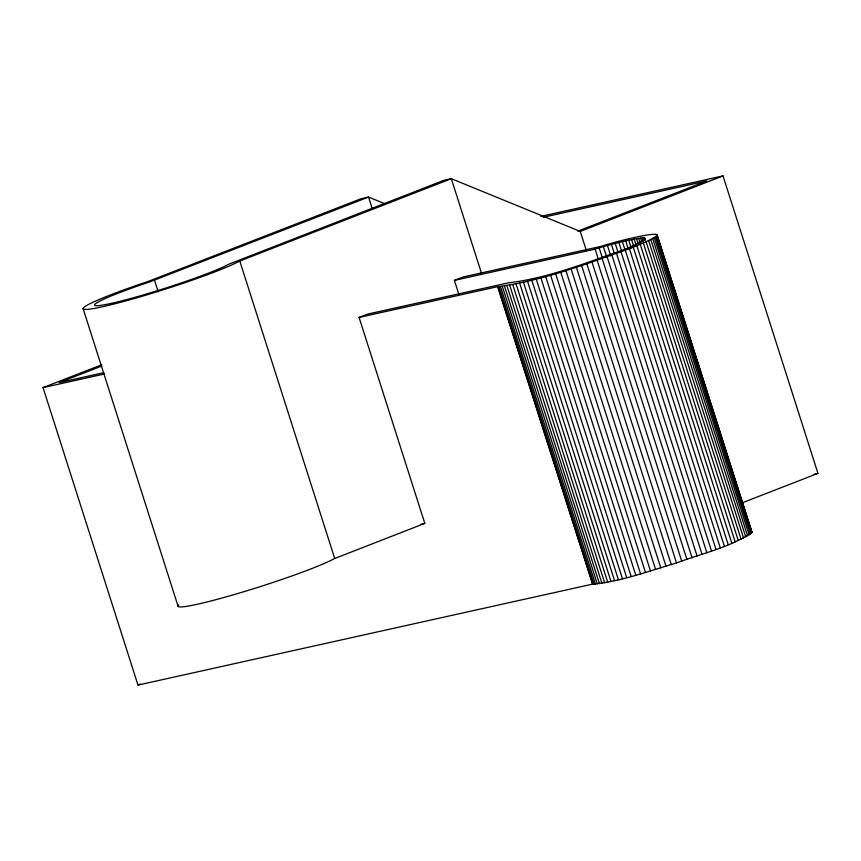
<?xml version="1.0" encoding="UTF-8"?>
<svg xmlns="http://www.w3.org/2000/svg" width="861" height="861" viewBox="0 0 861 861"><rect width="100%" height="100%" fill="white"/><g stroke="black" fill="none" stroke-linecap="round" stroke-linejoin="round"><path stroke-width="1.29" d="M178.744 604.917A84.303 6.318 -17.7 0 0 268.449 583.952L273.637 582.23A84.303 6.318 -17.7 0 0 334.294 558.649L424.807 523.37L359.091 317.44L497.658 286.67C542.99 280.751 586.427 263.832 629.413 248.732C697.238 221.514 619.629 240.004 601.635 246.235L463.067 277.005L454.404 280.374L458.891 294.44M101.835 364.763L43.05 387.622L137.986 685.087L592.583 584.124C621.362 581.573 648.903 570.929 676.531 562.965C701.661 553.429 729.773 547.65 752.008 532.442L657.083 234.978M741.558 503.082L817.95 473.378L723.014 175.913L580.26 231.426L451.315 178.69L239.369 261.184A84.303 6.318 -17.7 0 1 178.711 284.776L173.513 286.487A84.303 6.318 -17.7 0 1 85.917 305.946L87.467 305.042A84.303 6.318 -17.7 0 1 148.124 281.45L361.028 198.74L368.551 197.072L384.663 203.659M481.471 273.163L451.315 178.69L443.792 180.358L228.509 264.327A72.259 5.414 -17.7 0 1 176.527 284.539L172.071 286.013A72.259 5.414 -17.7 0 1 96.992 302.685L98.326 301.91A72.259 5.414 -17.7 0 1 150.309 281.687L368.551 197.072L372.21 208.556M101.781 366.043L59.237 382.585L103.664 372.716M577.753 231.157L706.827 180.961L543.248 217.284M359.091 317.44L367.755 314.071L508.464 282.817C547.499 278.254 584.888 263.24 621.89 250.4C681.89 226.271 609.427 243.986 595.123 249.12L454.404 280.374M137.986 685.087L140.483 684.108M540.74 216.402L723.014 175.913M43.05 387.622L104.73 373.922M421.051 524.209L424.807 523.37M814.011 474.25L817.95 473.378M751.373 531.775L752.008 532.442M656.932 234.59L751.868 532.055M656.878 235.483L751.814 532.937M656.448 234.321L750.964 530.494M656.34 236.086L751.276 533.54M655.458 236.786L750.394 534.25M654.242 237.593L749.167 535.058M652.692 238.508L747.617 535.962M650.819 239.509L745.744 536.963M648.624 240.596L743.549 538.05M646.116 241.769L741.052 539.223M644.34 237.905L645.158 240.467M643.339 237.862L644.157 240.413M642.048 237.916L643.275 241.747M643.318 243.028L738.254 540.482M640.487 238.066L641.703 241.898M638.647 238.303L640.272 243.415M640.24 244.352L735.165 541.817M636.537 238.648L638.173 243.749M636.882 245.751L731.818 543.205M634.18 239.078L636.214 245.46M631.576 239.606L633.61 245.988M633.276 247.215L728.202 544.669M628.734 240.208L631.178 247.871M629.413 248.732L724.349 546.186M625.667 240.908L628.11 248.571M625.334 250.303L720.27 547.757M622.395 241.693L625.247 250.626M618.919 242.554L621.771 251.498M621.05 251.907L715.975 549.372M615.271 243.502L618.123 252.434M616.573 253.554L711.498 551.018M611.461 244.513L614.313 253.446M611.923 255.233L706.849 552.697M607.5 245.589L610.75 255.803M607.123 256.933L702.049 554.387M603.4 246.73L606.661 256.944M599.191 247.936L602.452 258.149M602.194 258.644L697.119 556.109M595.123 249.12L598.384 259.355M597.157 260.366L692.083 557.831M592.034 262.088L686.96 559.553M580.26 231.426L586.373 250.583M586.836 263.81L681.772 561.264M581.605 265.511L676.531 562.965M576.353 267.19L671.279 564.644M571.091 268.836L666.027 566.29M565.871 270.451L660.796 567.905M560.683 272.022L655.608 569.476M555.571 273.54L650.496 571.004M550.545 275.014L645.481 572.468M545.637 276.413L640.562 573.867M540.859 277.748L635.784 575.202M536.231 279.007L631.167 576.461M531.786 280.191L626.711 577.645M527.524 281.289L622.449 578.743M523.477 282.29L618.402 579.744M519.657 283.204L614.582 580.658M516.083 284.022L611.009 581.476M512.769 284.733L607.694 582.187M509.723 285.346L604.659 582.8M506.968 285.852L601.904 583.306M504.514 286.239L599.439 583.704M502.372 286.53L597.297 583.984M500.542 286.702L595.468 584.156M499.036 286.756L593.972 584.221M497.873 286.713L592.798 584.167M497.658 286.67L592.583 584.124M239.767 260.958L334.703 558.412M154.528 280.299L158.187 291.793M83.076 308.561L178.012 606.015"/></g></svg>
